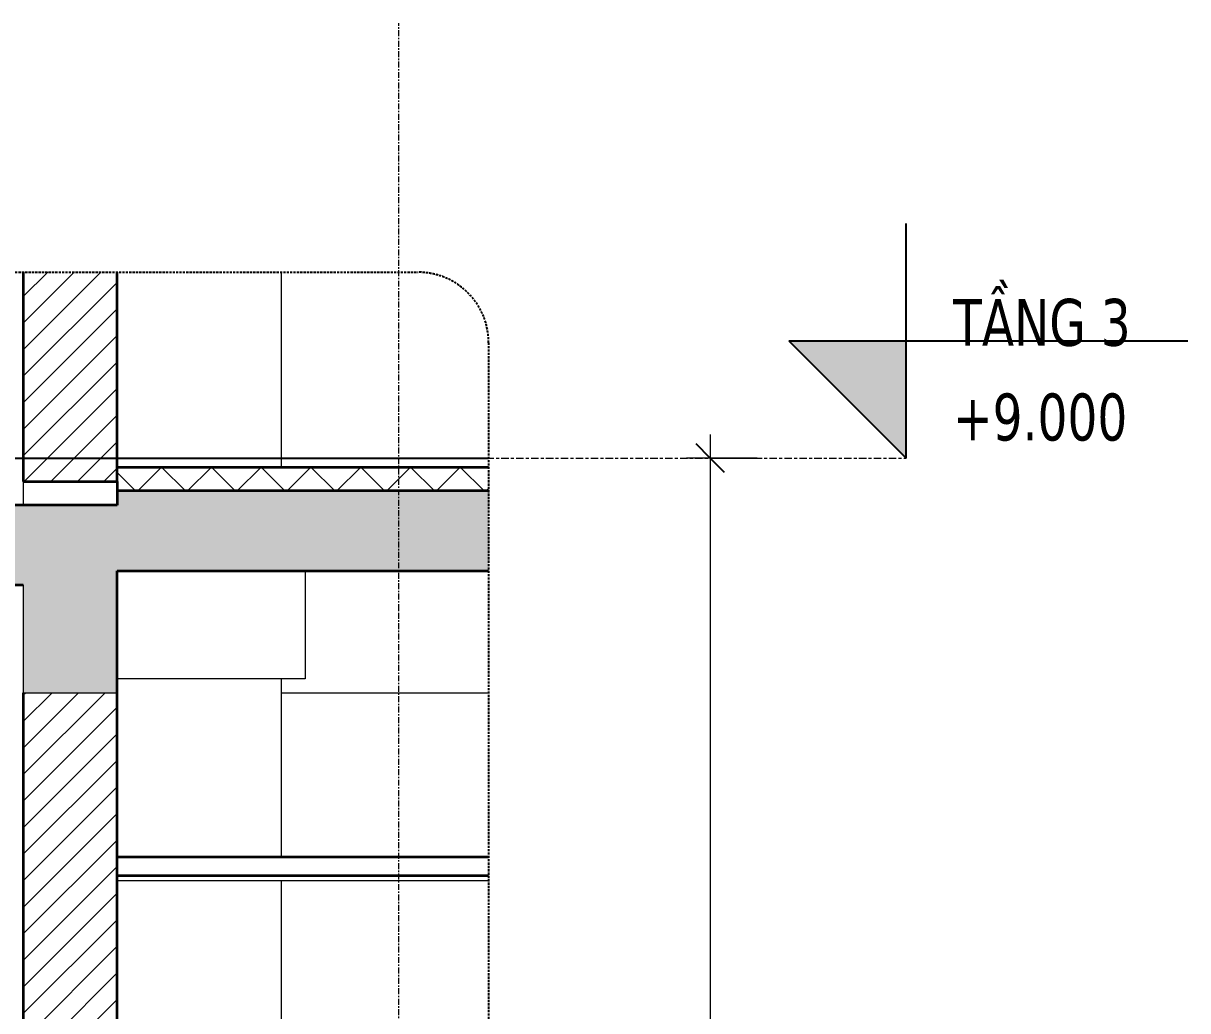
# Model space of a CAD drawing. Header units: millimetres. Extents: x 32270 to 221883, y 3811 to 78637.
# Drawn here: x 66870 to 69351, y 7823 to 9926 of the extents above; entities that cross this region are included whole.
import ezdxf

# ---------------------------------------------------------------- set-up
doc = ezdxf.new("R2010")
doc.units = ezdxf.units.MM
for name, pattern in [('Centre', [31.75, 6.35, -4.7625, 15.875, -4.7625]), ('Grid Line', [22.225, 12.7, -3.175, 3.175, -3.175]), ('Hidden', [7.14375, 4.7625, -2.38125]), ('IMPORT-CENTER _2_', [40.64, 25.4, -5.08, 5.08, -5.08])]:
    doc.linetypes.add(name, pattern=pattern)
for name, color, linetype, lineweight in [('0-5', 130, 'Continuous', 5), ('A-ANNO-DIMS', 211, 'Continuous', 9), ('A-ANNO-DIMS-50', 211, 'Continuous', 9), ('A-CLNG-1', 7, 'Continuous', 35), ('A-CLNG-FNSH-1', 250, 'Continuous', 18), ('A-CLNG-PATT-3', 13, 'Continuous', 18), ('A-DETL-GENF', 92, 'Continuous', 18), ('A-DETL-GENF-3', 92, 'Hidden', 25), ('A-DETL-GENF-4', 9, 'Continuous', 18), ('A-DETL-MEDM', 33, 'Continuous', 35), ('A-DETL-THIN', 151, 'Continuous', 18), ('A-FLOR-FNSH-1', 7, 'Continuous', 35), ('A-FLOR-LEVL', 51, 'Continuous', 9), ('A-FLOR-LEVL-1', 51, 'Continuous', 25), ('A-FLOR-LEVL-2', 51, 'Centre', 9), ('A-FLOR-PATT-3', 8, 'Continuous', 18), ('A-WALL', 113, 'Continuous', 18), ('A-WALL-2', 7, 'Continuous', 35), ('A-WALL-PATT-2', 111, 'Continuous', 18), ('G-IMPT', 8, 'Continuous', 18), ('G-IMPT-2', 8, 'IMPORT-CENTER _2_', 18), ('M-EQPM', 50, 'Continuous', 18), ('M-EQPM-1', 50, 'Continuous', 25), ('S-BEAM-1', 250, 'Continuous', 18), ('S-COLS', 52, 'Continuous', 18), ('S-GRID-1', 1, 'Grid Line', 9)]:
    doc.layers.add(name, color=color, linetype=linetype, lineweight=lineweight)
doc.styles.add('Tahoma_B_1', font='tahomabd.ttf', dxfattribs={"width": 0.85, "height": 100})
doc.styles.add('UTM Avo', font='', dxfattribs={"width": 0.9, "height": 125})
doc.styles.get('UTM Avo').set_extended_font_data('UTM Avo')
doc.dimstyles.new('1_Dim_chi_tiet_2_5', dxfattribs={"dimscale": 304.8, "dimtxt": 124.912619, "dimasz": 0.19685, "dimexe": 0.164042, "dimexo": 0.0625, "dimgap": 0.016404, "dimtad": 1, "dimdec": 0, "dimrnd": 5, "dimzin": 0, "dimdsep": 46, "dimtxsty": 'UTM Avo', "dimblk1": 'OBLIQUE', "dimblk2": 'OBLIQUE', "dimsah": 1, "dimcen": 0.09, "dimdle": 0.164042, "dimazin": 0, "dimtfac": 1, "dimtdec": 4, "dimtix": 1, "dimtmove": 0, "dimatfit": 3, "dimfxl": 0.328084, "dimfxlon": 1, "dimtvp": 1, "dimtolj": 1, "dimtzin": 0, "dimarcsym": 2})
pattern_1 = [(45, (62709.7, 15875), (-28.28427, 28.28427), [])]

# ---------------------------------------------------------------- blocks, each defined once
blk = doc.blocks.new('NCV_TKTC_KET CAU_rvt-3-TKCS_CĂN HỘ LOẠI 3A - MẶT CẮT 2')
at = {"layer": 'S-BEAM-1'}
for p, q in [((42053, 8530), (42053, 8760)), ((42452.7, 8760), (42452.7, 8530)), ((42302.7, 8530), (42053, 8530)), ((42452.7, 8530), (42302.7, 8530)), ((42402.6, 8500), (42843.8, 8500))]:
    blk.add_line(p, q, dxfattribs=at)
blk = doc.blocks.new('TKTC_XREF_251221_MB TANG 2-7 - TKTC_XREF_260130_MB TANG 2-5_dwg_$cc-4746802-TKCS_CĂN HỘ LOẠI 3A - MẶT CẮT 2')
at = {"layer": 'G-IMPT-2'}
for p, q in [((42139.2, 5600), (42260.3, 5600)), ((42200.2, 5600), (42199.3, 5600))]:
    blk.add_line(p, q, dxfattribs=at)
at = {"layer": 'M-EQPM'}
for p, q in [((42200.1, 5600), (42199.4, 5600)), ((42199.4, 5600), (42199.7, 5600)), ((42199.7, 5600), (42200.1, 5600)), ((42244.7, 5600), (42244.7, 5600))]:
    blk.add_line(p, q, dxfattribs=at)
blk = doc.blocks.new('TKTC_XREF_251221_MB TANG 2-7 - TKTC_XREF_260130_MB TANG 2-5_dwg_CUM U_DN100-4746799-TKCS_CĂN HỘ LOẠI 3A - MẶT CẮT 2')
at = {"layer": 'G-IMPT'}
for p, q in [((42202, 5600), (42201.2, 5600)), ((42252.6, 5600), (42201.2, 5600)), ((42202, 5600), (42201.3, 5600)), ((42202, 5600), (42201.3, 5600)), ((42253.4, 5600), (42202, 5600)), ((42254.1, 5600), (42257.9, 5600)), ((42254.1, 5600), (42257.9, 5600)), ((42254.8, 5600), (42258.6, 5600)), ((42254.9, 5600), (42258.7, 5600)), ((42257.9, 5600), (42257.9, 5600)), ((42257.9, 5600), (42257.9, 5600)), ((42257.9, 5600), (42257.9, 5600)), ((42258.6, 5600), (42258.6, 5600)), ((42258.6, 5600), (42258.7, 5600)), ((42258.6, 5600), (42258.7, 5600)), ((42258.7, 5600), (42258.7, 5600)), ((42259.4, 5600), (42259.4, 5600)), ((42260.2, 5600), (42260.2, 5600)), ((42260.9, 5600), (42261, 5600)), ((42261.7, 5600), (42261.7, 5600)), ((42262.4, 5600), (42262.5, 5600)), ((42262.9, 5600), (42263.7, 5600)), ((42263.7, 5600), (42263, 5600)), ((42264.5, 5600), (42263.7, 5600)), ((42263.7, 5600), (42264.4, 5600)), ((42263.7, 5600), (42263.7, 5600)), ((42264.4, 5600), (42264.5, 5600))]:
    blk.add_line(p, q, dxfattribs=at)
at = {"layer": 'G-IMPT', "flags": 128}
for points in [[(42252.6, 5600), (42201.3, 5600), (42201.3, 5600)], [(42253.3, 5600), (42202, 5600), (42202, 5600)], [(42254.1, 5600), (42254.1, 5600), (42252.5, 5600), (42252.6, 5600), (42254.1, 5600), (42254.1, 5600)], [(42254.8, 5600), (42254.8, 5600), (42253.3, 5600), (42253.4, 5600), (42254.9, 5600), (42254.9, 5600)], [(42257.9, 5600), (42254.1, 5600), (42254.1, 5600), (42257.9, 5600)], [(42258.7, 5600), (42254.9, 5600), (42254.8, 5600), (42258.6, 5600)], [(42258.6, 5600), (42262.9, 5600), (42263, 5600), (42258.7, 5600)], [(42259.4, 5600), (42263.7, 5600), (42263.7, 5600), (42259.4, 5600)]]:
    blk.add_lwpolyline(points, dxfattribs=at)
blk = doc.blocks.new('TKTC_XREF_251221_MB TANG 2-7 - TKTC_XREF_260130_MB TANG 2-5_dwg_$cc-4746807-TKCS_CĂN HỘ LOẠI 3A - MẶT CẮT 2')
at = {"layer": 'G-IMPT-2'}
for p, q in [((42110.7, 5600), (42263.7, 5600)), ((42187.2, 5600), (42187.1, 5600))]:
    blk.add_line(p, q, dxfattribs=at)
at = {"layer": 'M-EQPM'}
for p, q in [((42187.2, 5600), (42187.1, 5600)), ((42187.1, 5600), (42187.2, 5600)), ((42187.2, 5600), (42187.2, 5600)), ((42244, 5600), (42244, 5600))]:
    blk.add_line(p, q, dxfattribs=at)
blk = doc.blocks.new('TKTC_XREF_251221_MB TANG 2-7 - TKTC_XREF_260130_MB TANG 2-5_dwg_CUM U_DN100-V36-TKCS_CĂN HỘ LOẠI 3A - MẶT CẮT 2')
at = {"layer": 'G-IMPT'}
for p, q in [((42187.1, 5600), (42187.2, 5600)), ((42187.1, 5600), (42187.2, 5600)), ((42187.1, 5600), (42187.2, 5600)), ((42252, 5600), (42187.1, 5600)), ((42252.1, 5600), (42187.2, 5600)), ((42253.9, 5600), (42258.7, 5600)), ((42253.9, 5600), (42258.7, 5600)), ((42254, 5600), (42258.8, 5600)), ((42254, 5600), (42258.8, 5600)), ((42258.7, 5600), (42258.7, 5600)), ((42258.7, 5600), (42258.7, 5600)), ((42258.7, 5600), (42258.7, 5600)), ((42258.8, 5600), (42258.8, 5600)), ((42258.8, 5600), (42258.8, 5600)), ((42258.8, 5600), (42258.8, 5600)), ((42259.6, 5600), (42259.6, 5600)), ((42259.7, 5600), (42259.7, 5600)), ((42261.6, 5600), (42261.6, 5600)), ((42261.7, 5600), (42261.7, 5600)), ((42263.5, 5600), (42263.5, 5600)), ((42263.6, 5600), (42263.6, 5600)), ((42266, 5600), (42265, 5600)), ((42265.1, 5600), (42266, 5600)), ((42266.1, 5600), (42265.2, 5600)), ((42265.2, 5600), (42266.1, 5600)), ((42266, 5600), (42266, 5600)), ((42266.1, 5600), (42266.1, 5600))]:
    blk.add_line(p, q, dxfattribs=at)
at = {"layer": 'G-IMPT', "flags": 128}
for points in [[(42252, 5600), (42187.1, 5600), (42187.1, 5600)], [(42252.1, 5600), (42187.2, 5600), (42187.2, 5600)], [(42253.9, 5600), (42253.9, 5600), (42252, 5600), (42252, 5600), (42253.9, 5600), (42253.9, 5600)], [(42254, 5600), (42254, 5600), (42252.1, 5600), (42252.1, 5600), (42254, 5600), (42254, 5600)], [(42258.7, 5600), (42253.9, 5600), (42253.9, 5600), (42258.7, 5600)], [(42258.8, 5600), (42254, 5600), (42254, 5600), (42258.8, 5600)], [(42259.6, 5600), (42265.1, 5600), (42265, 5600), (42259.6, 5600)], [(42259.7, 5600), (42265.2, 5600), (42265.2, 5600), (42259.7, 5600)]]:
    blk.add_lwpolyline(points, dxfattribs=at)
blk = doc.blocks.new('TKTC_XREF_251221_MB TANG 2-7 - TKTC_XREF_260130_MB TANG 2-5_dwg_$cc-4746806-TKCS_CĂN HỘ LOẠI 3A - MẶT CẮT 2')
at = {"layer": 'G-IMPT-2'}
for p, q in [((42111.5, 5600), (42264.5, 5600)), ((42188, 5600), (42188.1, 5600))]:
    blk.add_line(p, q, dxfattribs=at)
at = {"layer": 'M-EQPM'}
for p, q in [((42188, 5600), (42188, 5600)), ((42188, 5600), (42188.1, 5600)), ((42188.1, 5600), (42188, 5600)), ((42244.9, 5600), (42244.9, 5600))]:
    blk.add_line(p, q, dxfattribs=at)
blk = doc.blocks.new('TKTC_XREF_251221_MB TANG 2-7 - TKTC_XREF_260130_MB TANG 2-5_dwg_$cc-4746801-TKCS_CĂN HỘ LOẠI 3A - MẶT CẮT 2')
at = {"layer": 'G-IMPT-2'}
for p, q in [((42139.6, 5600), (42260.7, 5600)), ((42200.6, 5600), (42199.7, 5600))]:
    blk.add_line(p, q, dxfattribs=at)
at = {"layer": 'M-EQPM'}
for p, q in [((42200.5, 5600), (42199.8, 5600)), ((42199.8, 5600), (42200.1, 5600)), ((42200.1, 5600), (42200.5, 5600)), ((42245.1, 5600), (42245.1, 5600))]:
    blk.add_line(p, q, dxfattribs=at)
blk = doc.blocks.new('TKTC_XREF_251221_MB TANG 2-7 - TKTC_XREF_260130_MB TANG 2-5_dwg_$cc-4746800-TKCS_CĂN HỘ LOẠI 3A - MẶT CẮT 2')
at = {"layer": 'G-IMPT-2'}
for p, q in [((42217.4, 5600), (42096.3, 5600)), ((42156.4, 5600), (42157.3, 5600))]:
    blk.add_line(p, q, dxfattribs=at)
at = {"layer": 'M-EQPM'}
for p, q in [((42111.8, 5600), (42111.8, 5600)), ((42156.8, 5600), (42156.5, 5600)), ((42156.5, 5600), (42157.2, 5600)), ((42157.2, 5600), (42156.8, 5600))]:
    blk.add_line(p, q, dxfattribs=at)
blk = doc.blocks.new('TKTC_XREF_251221_MB TANG 2-7 - TKTC_XREF_260130_MB TANG 2-5_dwg_CUM U_DN100-V43-TKCS_CĂN HỘ LOẠI 3A - MẶT CẮT 2')
at = {"layer": 'G-IMPT'}
for p, q in [((42092.1, 5600), (42092.9, 5600)), ((42092.9, 5600), (42092.1, 5600)), ((42092.1, 5600), (42092.1, 5600)), ((42092.9, 5600), (42093.6, 5600)), ((42093.7, 5600), (42092.9, 5600)), ((42092.9, 5600), (42092.9, 5600)), ((42094.1, 5600), (42094.1, 5600)), ((42094.9, 5600), (42094.9, 5600)), ((42095.6, 5600), (42095.6, 5600)), ((42096.4, 5600), (42096.4, 5600)), ((42097.2, 5600), (42097.2, 5600)), ((42097.9, 5600), (42097.9, 5600)), ((42098, 5600), (42097.9, 5600)), ((42101.7, 5600), (42097.9, 5600)), ((42098, 5600), (42097.9, 5600)), ((42098, 5600), (42098, 5600)), ((42101.7, 5600), (42098, 5600)), ((42098.7, 5600), (42098.7, 5600)), ((42098.7, 5600), (42098.7, 5600)), ((42098.7, 5600), (42098.7, 5600)), ((42102.5, 5600), (42098.7, 5600)), ((42102.5, 5600), (42098.7, 5600)), ((42103.2, 5600), (42154.5, 5600)), ((42104, 5600), (42155.3, 5600)), ((42154.5, 5600), (42155.3, 5600)), ((42154.6, 5600), (42155.3, 5600)), ((42154.6, 5600), (42155.3, 5600))]:
    blk.add_line(p, q, dxfattribs=at)
at = {"layer": 'G-IMPT', "flags": 128}
for points in [[(42097.2, 5600), (42092.9, 5600), (42092.9, 5600), (42097.2, 5600)], [(42097.9, 5600), (42093.7, 5600), (42093.6, 5600), (42097.9, 5600)], [(42097.9, 5600), (42101.7, 5600), (42101.8, 5600), (42098, 5600)], [(42098.7, 5600), (42102.4, 5600), (42102.5, 5600), (42098.7, 5600)], [(42101.8, 5600), (42101.8, 5600), (42103.3, 5600), (42103.2, 5600), (42101.7, 5600), (42101.7, 5600)], [(42102.5, 5600), (42102.5, 5600), (42104, 5600), (42103.9, 5600), (42102.4, 5600), (42102.4, 5600)], [(42103.3, 5600), (42154.6, 5600), (42154.6, 5600)], [(42104, 5600), (42155.3, 5600), (42155.3, 5600)]]:
    blk.add_lwpolyline(points, dxfattribs=at)
blk = doc.blocks.new('TKTC_XREF_251221_MB TANG 2-7 - TKTC_XREF_260130_MB TANG 2-5_dwg_$cc-4746795-TKCS_CĂN HỘ LOẠI 3A - MẶT CẮT 2')
at = {"layer": 'G-IMPT-2'}
for p, q in [((42245.9, 5600), (42092.9, 5600)), ((42169.3, 5600), (42169.5, 5600))]:
    blk.add_line(p, q, dxfattribs=at)
at = {"layer": 'M-EQPM'}
for p, q in [((42112.5, 5600), (42112.5, 5600)), ((42169.4, 5600), (42169.4, 5600)), ((42169.4, 5600), (42169.4, 5600)), ((42169.4, 5600), (42169.4, 5600))]:
    blk.add_line(p, q, dxfattribs=at)
blk = doc.blocks.new('TKTC_XREF_251221_MB TANG 2-7 - TKTC_XREF_260130_MB TANG 2-5_dwg_CUM U_DN100-V44-TKCS_CĂN HỘ LOẠI 3A - MẶT CẮT 2')
at = {"layer": 'G-IMPT'}
for p, q in [((42090.5, 5600), (42091.4, 5600)), ((42091.4, 5600), (42090.5, 5600)), ((42090.5, 5600), (42090.5, 5600)), ((42090.6, 5600), (42091.5, 5600)), ((42091.5, 5600), (42090.6, 5600)), ((42090.6, 5600), (42090.6, 5600)), ((42093, 5600), (42093, 5600)), ((42093.1, 5600), (42093.1, 5600)), ((42094.9, 5600), (42094.9, 5600)), ((42095, 5600), (42095, 5600)), ((42096.8, 5600), (42096.8, 5600)), ((42096.9, 5600), (42097, 5600)), ((42097.8, 5600), (42097.8, 5600)), ((42097.8, 5600), (42097.8, 5600)), ((42097.8, 5600), (42097.8, 5600)), ((42102.6, 5600), (42097.8, 5600)), ((42102.6, 5600), (42097.8, 5600)), ((42097.9, 5600), (42097.9, 5600)), ((42097.9, 5600), (42097.9, 5600)), ((42097.9, 5600), (42097.9, 5600)), ((42102.7, 5600), (42097.9, 5600)), ((42102.7, 5600), (42097.9, 5600)), ((42104.5, 5600), (42169.3, 5600)), ((42104.6, 5600), (42169.5, 5600)), ((42169.4, 5600), (42169.3, 5600)), ((42169.5, 5600), (42169.3, 5600)), ((42169.4, 5600), (42169.4, 5600))]:
    blk.add_line(p, q, dxfattribs=at)
at = {"layer": 'G-IMPT', "flags": 128}
for points in [[(42096.8, 5600), (42091.4, 5600), (42091.4, 5600), (42096.8, 5600)], [(42096.9, 5600), (42091.5, 5600), (42091.5, 5600), (42097, 5600)], [(42097.8, 5600), (42102.6, 5600), (42102.6, 5600), (42097.8, 5600)], [(42097.9, 5600), (42102.7, 5600), (42102.7, 5600), (42097.9, 5600)], [(42102.6, 5600), (42102.6, 5600), (42104.5, 5600), (42104.5, 5600), (42102.6, 5600), (42102.6, 5600)], [(42102.7, 5600), (42102.7, 5600), (42104.6, 5600), (42104.6, 5600), (42102.7, 5600), (42102.7, 5600)], [(42104.5, 5600), (42169.3, 5600), (42169.4, 5600)], [(42104.6, 5600), (42169.4, 5600), (42169.4, 5600)]]:
    blk.add_lwpolyline(points, dxfattribs=at)
blk = doc.blocks.new('TKTC_XREF_251221_MB TANG 2-7 - TKTC_XREF_260130_MB TANG 2-5_dwg_$cc-V45-TKCS_CĂN HỘ LOẠI 3A - MẶT CẮT 2')
at = {"layer": 'G-IMPT-2'}
for p, q in [((42245.1, 5600), (42092.1, 5600)), ((42168.6, 5600), (42168.5, 5600))]:
    blk.add_line(p, q, dxfattribs=at)
at = {"layer": 'M-EQPM'}
for p, q in [((42111.7, 5600), (42111.7, 5600)), ((42168.6, 5600), (42168.5, 5600)), ((42168.5, 5600), (42168.6, 5600)), ((42168.6, 5600), (42168.6, 5600))]:
    blk.add_line(p, q, dxfattribs=at)
blk = doc.blocks.new('TKTC_XREF_251221_MB TANG 2-7 - TKTC_XREF_260130_MB TANG 2-5_dwg_$cc-4746805-TKCS_CĂN HỘ LOẠI 3A - MẶT CẮT 2')
at = {"layer": 'G-IMPT-2'}
for p, q in [((42142, 5600), (42262.8, 5600)), ((42202.4, 5600), (42202.4, 5600))]:
    blk.add_line(p, q, dxfattribs=at)
at = {"layer": 'M-EQPM'}
for p, q in [((42202.4, 5600), (42159.7, 5600)), ((42159.7, 5600), (42202.4, 5600)), ((42202.4, 5600), (42192.5, 5600)), ((42192.5, 5600), (42202.4, 5600)), ((42202.4, 5600), (42212.3, 5600)), ((42212.3, 5600), (42202.4, 5600)), ((42247.3, 5600), (42247.3, 5600))]:
    blk.add_line(p, q, dxfattribs=at)
blk = doc.blocks.new('TKTC_XREF_251221_MB TANG 2-7 - TKTC_XREF_260130_MB TANG 2-5_dwg_CUM U_DN100-V46-TKCS_CĂN HỘ LOẠI 3A - MẶT CẮT 2')
at = {"layer": 'G-IMPT'}
for p, q in [((42202.4, 5600), (42155.6, 5600)), ((42155.6, 5600), (42202.4, 5600)), ((42202.4, 5600), (42202.4, 5600)), ((42202.4, 5600), (42202.4, 5600)), ((42253.6, 5600), (42202.4, 5600)), ((42253.6, 5600), (42202.4, 5600)), ((42253.6, 5600), (42202.4, 5600)), ((42253.6, 5600), (42202.4, 5600)), ((42255.1, 5600), (42253.6, 5600)), ((42253.6, 5600), (42255.1, 5600)), ((42255.1, 5600), (42253.6, 5600)), ((42253.6, 5600), (42255.1, 5600)), ((42258.9, 5600), (42255.1, 5600)), ((42255.1, 5600), (42258.9, 5600)), ((42255.1, 5600), (42258.9, 5600)), ((42255.1, 5600), (42258.9, 5600)), ((42258.9, 5600), (42255.1, 5600)), ((42255.1, 5600), (42258.9, 5600)), ((42255.1, 5600), (42258.9, 5600)), ((42255.1, 5600), (42258.9, 5600)), ((42258.9, 5600), (42258.9, 5600)), ((42258.9, 5600), (42258.9, 5600)), ((42259.6, 5600), (42263.9, 5600)), ((42263.9, 5600), (42259.6, 5600)), ((42259.6, 5600), (42263.9, 5600)), ((42263.9, 5600), (42259.6, 5600)), ((42264.7, 5600), (42263.9, 5600)), ((42263.9, 5600), (42264.7, 5600)), ((42264.7, 5600), (42263.9, 5600)), ((42263.9, 5600), (42264.7, 5600))]:
    blk.add_line(p, q, dxfattribs=at)
blk = doc.blocks.new('TKTC_XREF_251221_MB TANG 2-7 - TKTC_XREF_260130_MB TANG 2-5_dwg_$cc-V47-TKCS_CĂN HỘ LOẠI 3A - MẶT CẮT 2')
at = {"layer": 'G-IMPT-2'}
for p, q in [((42111.3, 5600), (42264.3, 5600)), ((42187.8, 5600), (42187.7, 5600))]:
    blk.add_line(p, q, dxfattribs=at)
at = {"layer": 'M-EQPM'}
for p, q in [((42187.8, 5600), (42187.7, 5600)), ((42187.7, 5600), (42187.8, 5600)), ((42187.8, 5600), (42187.8, 5600)), ((42244.6, 5600), (42244.6, 5600))]:
    blk.add_line(p, q, dxfattribs=at)
blk = doc.blocks.new('TKTC_XREF_251221_MB TANG 2-7 - TKTC_XREF_260130_MB TANG 2-5_dwg_$cc-V48-TKCS_CĂN HỘ LOẠI 3A - MẶT CẮT 2')
at = {"layer": 'G-IMPT-2'}
for p, q in [((42112.1, 5600), (42265.1, 5600)), ((42188.6, 5600), (42188.7, 5600))]:
    blk.add_line(p, q, dxfattribs=at)
at = {"layer": 'M-EQPM'}
for p, q in [((42188.6, 5600), (42188.6, 5600)), ((42188.6, 5600), (42188.7, 5600)), ((42188.7, 5600), (42188.6, 5600)), ((42245.5, 5600), (42245.5, 5600))]:
    blk.add_line(p, q, dxfattribs=at)
blk = doc.blocks.new('TKTC_XREF_251221_MB TANG 2-7 - TKTC_XREF_260130_MB TANG 2-5_dwg_$cc-4746797-TKCS_CĂN HỘ LOẠI 3A - MẶT CẮT 2')
at = {"layer": 'G-IMPT-2'}
for p, q in [((42216.9, 5600), (42095.8, 5600)), ((42155.9, 5600), (42156.8, 5600))]:
    blk.add_line(p, q, dxfattribs=at)
at = {"layer": 'M-EQPM'}
for p, q in [((42111.4, 5600), (42111.4, 5600)), ((42156.4, 5600), (42156, 5600)), ((42156, 5600), (42156.7, 5600)), ((42156.7, 5600), (42156.4, 5600))]:
    blk.add_line(p, q, dxfattribs=at)
blk = doc.blocks.new('TKTC_XREF_251221_MB TANG 2-7 - TKTC_XREF_260130_MB TANG 2-5_dwg_$cc-V49-TKCS_CĂN HỘ LOẠI 3A - MẶT CẮT 2')
at = {"layer": 'G-IMPT-2'}
for p, q in [((42137.8, 5600), (42258.9, 5600)), ((42198.8, 5600), (42198, 5600))]:
    blk.add_line(p, q, dxfattribs=at)
at = {"layer": 'M-EQPM'}
for p, q in [((42198.7, 5600), (42198.1, 5600)), ((42198.1, 5600), (42198.4, 5600)), ((42198.4, 5600), (42198.7, 5600)), ((42243.4, 5600), (42243.4, 5600))]:
    blk.add_line(p, q, dxfattribs=at)
blk = doc.blocks.new('TKTC_XREF_251221_MB TANG 2-7 - TKTC_XREF_260130_MB TANG 2-5_dwg_CUM U_DN100-V50-TKCS_CĂN HỘ LOẠI 3A - MẶT CẮT 2')
at = {"layer": 'G-IMPT'}
for p, q in [((42200.6, 5600), (42199.9, 5600)), ((42251.2, 5600), (42199.9, 5600)), ((42200.6, 5600), (42200, 5600)), ((42200.6, 5600), (42200, 5600)), ((42252, 5600), (42200.6, 5600)), ((42252.8, 5600), (42256.6, 5600)), ((42252.8, 5600), (42256.6, 5600)), ((42253.4, 5600), (42257.2, 5600)), ((42253.5, 5600), (42257.3, 5600)), ((42256.5, 5600), (42256.6, 5600)), ((42256.6, 5600), (42256.6, 5600)), ((42256.6, 5600), (42256.6, 5600)), ((42257.2, 5600), (42257.2, 5600)), ((42257.2, 5600), (42257.3, 5600)), ((42257.3, 5600), (42257.3, 5600)), ((42257.3, 5600), (42257.4, 5600)), ((42258, 5600), (42258, 5600)), ((42258.9, 5600), (42258.9, 5600)), ((42259.5, 5600), (42259.6, 5600)), ((42260.4, 5600), (42260.4, 5600)), ((42261.1, 5600), (42261.1, 5600)), ((42262.4, 5600), (42261.6, 5600)), ((42261.6, 5600), (42262.4, 5600)), ((42263.1, 5600), (42262.3, 5600)), ((42262.3, 5600), (42263, 5600)), ((42262.4, 5600), (42262.4, 5600)), ((42263, 5600), (42263.1, 5600))]:
    blk.add_line(p, q, dxfattribs=at)
at = {"layer": 'G-IMPT', "flags": 128}
for points in [[(42251.3, 5600), (42200, 5600), (42200, 5600)], [(42251.9, 5600), (42200.6, 5600), (42200.6, 5600)], [(42252.8, 5600), (42252.7, 5600), (42251.2, 5600), (42251.3, 5600), (42252.8, 5600), (42252.8, 5600)], [(42253.4, 5600), (42253.4, 5600), (42251.9, 5600), (42252, 5600), (42253.5, 5600), (42253.5, 5600)], [(42256.6, 5600), (42252.8, 5600), (42252.8, 5600), (42256.5, 5600)], [(42257.3, 5600), (42253.5, 5600), (42253.4, 5600), (42257.2, 5600)], [(42257.3, 5600), (42261.6, 5600), (42261.6, 5600), (42257.3, 5600)], [(42258, 5600), (42262.3, 5600), (42262.3, 5600), (42258, 5600)]]:
    blk.add_lwpolyline(points, dxfattribs=at)
blk = doc.blocks.new('TKTC_XREF_251221_MB TANG 2-7 - TKTC_XREF_260130_MB TANG 2-5_dwg_$cc-V51-TKCS_CĂN HỘ LOẠI 3A - MẶT CẮT 2')
at = {"layer": 'G-IMPT-2'}
for p, q in [((42111.9, 5600), (42264.9, 5600)), ((42188.4, 5600), (42188.4, 5600))]:
    blk.add_line(p, q, dxfattribs=at)
at = {"layer": 'M-EQPM'}
for p, q in [((42188.4, 5600), (42134.4, 5600)), ((42134.4, 5600), (42188.4, 5600)), ((42188.4, 5600), (42175.9, 5600)), ((42175.9, 5600), (42188.4, 5600)), ((42188.4, 5600), (42201, 5600)), ((42201, 5600), (42188.4, 5600)), ((42245.3, 5600), (42245.3, 5600))]:
    blk.add_line(p, q, dxfattribs=at)
blk = doc.blocks.new('TKTC_XREF_251221_MB TANG 2-7 - TKTC_XREF_260130_MB TANG 2-5_dwg_CUM U_DN100-V52-TKCS_CĂN HỘ LOẠI 3A - MẶT CẮT 2')
at = {"layer": 'G-IMPT'}
for p, q in [((42188.4, 5600), (42121.3, 5600)), ((42121.3, 5600), (42188.4, 5600)), ((42188.4, 5600), (42129.1, 5600)), ((42129.1, 5600), (42188.4, 5600)), ((42188.4, 5600), (42188.4, 5600)), ((42253.3, 5600), (42188.4, 5600)), ((42253.3, 5600), (42188.4, 5600)), ((42253.3, 5600), (42188.4, 5600)), ((42253.3, 5600), (42188.4, 5600)), ((42255.2, 5600), (42253.3, 5600)), ((42253.3, 5600), (42255.2, 5600)), ((42255.2, 5600), (42253.3, 5600)), ((42253.3, 5600), (42255.2, 5600)), ((42260, 5600), (42255.2, 5600)), ((42255.2, 5600), (42260, 5600)), ((42255.2, 5600), (42260, 5600)), ((42255.2, 5600), (42260, 5600)), ((42260, 5600), (42255.2, 5600)), ((42255.2, 5600), (42260, 5600)), ((42255.2, 5600), (42260, 5600)), ((42255.2, 5600), (42260, 5600)), ((42260, 5600), (42260, 5600)), ((42260, 5600), (42260, 5600)), ((42260.9, 5600), (42266.4, 5600)), ((42266.4, 5600), (42260.9, 5600)), ((42260.9, 5600), (42266.4, 5600)), ((42266.4, 5600), (42260.9, 5600)), ((42267.3, 5600), (42266.4, 5600)), ((42266.4, 5600), (42267.3, 5600)), ((42267.3, 5600), (42266.4, 5600)), ((42266.4, 5600), (42267.3, 5600))]:
    blk.add_line(p, q, dxfattribs=at)
blk = doc.blocks.new('TKTC_XREF_251221_MB TANG 2-7 - TKTC_XREF_260130_MB TANG 2-5_dwg_$cc-V53-TKCS_CĂN HỘ LOẠI 3A - MẶT CẮT 2')
at = {"layer": 'G-IMPT-2'}
for p, q in [((42112.4, 5600), (42265.5, 5600)), ((42188.9, 5600), (42188.9, 5600))]:
    blk.add_line(p, q, dxfattribs=at)
at = {"layer": 'M-EQPM'}
for p, q in [((42188.9, 5600), (42134.9, 5600)), ((42134.9, 5600), (42188.9, 5600)), ((42188.9, 5600), (42176.4, 5600)), ((42176.4, 5600), (42188.9, 5600)), ((42188.9, 5600), (42201.5, 5600)), ((42201.5, 5600), (42188.9, 5600)), ((42245.8, 5600), (42245.8, 5600))]:
    blk.add_line(p, q, dxfattribs=at)
blk = doc.blocks.new('TKTC_XREF_251221_MB TANG 2-7 - TKTC_XREF_260130_MB TANG 2-5_dwg_$cc-V54-TKCS_CĂN HỘ LOẠI 3A - MẶT CẮT 2')
at = {"layer": 'G-IMPT-2'}
for p, q in [((42139.6, 5600), (42260.7, 5600)), ((42200.6, 5600), (42199.8, 5600))]:
    blk.add_line(p, q, dxfattribs=at)
at = {"layer": 'M-EQPM'}
for p, q in [((42200.5, 5600), (42199.9, 5600)), ((42199.9, 5600), (42200.2, 5600)), ((42200.2, 5600), (42200.5, 5600)), ((42245.2, 5600), (42245.2, 5600))]:
    blk.add_line(p, q, dxfattribs=at)
blk = doc.blocks.new('TKTC_XREF_251221_MB TANG 2-7 - TKTC_XREF_251221_MB TANG 2-7-V55-TKCS_CĂN HỘ LOẠI 3A - MẶT CẮT 2')
at = {"layer": 'M-EQPM'}
for p, q in [((42103.5, 9000), (42054.3, 9000)), ((42054.3, 9000), (42103.5, 9000)), ((42103.6, 9000), (42054.4, 9000)), ((42054.4, 9000), (42103.6, 9000)), ((42253.1, 9000), (42302.2, 9000)), ((42302.2, 9000), (42253.1, 9000)), ((42253.7, 9000), (42302.8, 9000)), ((42302.8, 9000), (42253.7, 9000)), ((42253.8, 9000), (42303.6, 9000)), ((42303.6, 9000), (42253.8, 9000))]:
    blk.add_line(p, q, dxfattribs=at)
at = {"layer": 'M-EQPM-1'}
blk.add_line((33652.6, 9000), (42843.8, 9000), dxfattribs=at)
for name, p in [('TKTC_XREF_251221_MB TANG 2-7 - TKTC_XREF_260130_MB TANG 2-5_dwg_CUM U_DN100-V44-TKCS_CĂN HỘ LOẠI 3A - MẶT CẮT 2', (-0.8, 3400)), ('TKTC_XREF_251221_MB TANG 2-7 - TKTC_XREF_260130_MB TANG 2-5_dwg_CUM U_DN100-V44-TKCS_CĂN HỘ LOẠI 3A - MẶT CẮT 2', (0, 3400)), ('TKTC_XREF_251221_MB TANG 2-7 - TKTC_XREF_260130_MB TANG 2-5_dwg_CUM U_DN100-V43-TKCS_CĂN HỘ LOẠI 3A - MẶT CẮT 2', (-0.5, 3400)), ('TKTC_XREF_251221_MB TANG 2-7 - TKTC_XREF_260130_MB TANG 2-5_dwg_CUM U_DN100-V43-TKCS_CĂN HỘ LOẠI 3A - MẶT CẮT 2', (0, 3400)), ('TKTC_XREF_251221_MB TANG 2-7 - TKTC_XREF_260130_MB TANG 2-5_dwg_$cc-V45-TKCS_CĂN HỘ LOẠI 3A - MẶT CẮT 2', (0, 3400)), ('TKTC_XREF_251221_MB TANG 2-7 - TKTC_XREF_260130_MB TANG 2-5_dwg_$cc-4746795-TKCS_CĂN HỘ LOẠI 3A - MẶT CẮT 2', (0, 3400)), ('TKTC_XREF_251221_MB TANG 2-7 - TKTC_XREF_260130_MB TANG 2-5_dwg_$cc-4746797-TKCS_CĂN HỘ LOẠI 3A - MẶT CẮT 2', (0, 3400)), ('TKTC_XREF_251221_MB TANG 2-7 - TKTC_XREF_260130_MB TANG 2-5_dwg_$cc-4746800-TKCS_CĂN HỘ LOẠI 3A - MẶT CẮT 2', (0, 3400)), ('TKTC_XREF_251221_MB TANG 2-7 - TKTC_XREF_260130_MB TANG 2-5_dwg_$cc-4746807-TKCS_CĂN HỘ LOẠI 3A - MẶT CẮT 2', (0, 3400)), ('TKTC_XREF_251221_MB TANG 2-7 - TKTC_XREF_260130_MB TANG 2-5_dwg_$cc-V47-TKCS_CĂN HỘ LOẠI 3A - MẶT CẮT 2', (0, 3400)), ('TKTC_XREF_251221_MB TANG 2-7 - TKTC_XREF_260130_MB TANG 2-5_dwg_$cc-4746806-TKCS_CĂN HỘ LOẠI 3A - MẶT CẮT 2', (0, 3400)), ('TKTC_XREF_251221_MB TANG 2-7 - TKTC_XREF_260130_MB TANG 2-5_dwg_$cc-V51-TKCS_CĂN HỘ LOẠI 3A - MẶT CẮT 2', (0, 3400)), ('TKTC_XREF_251221_MB TANG 2-7 - TKTC_XREF_260130_MB TANG 2-5_dwg_$cc-V48-TKCS_CĂN HỘ LOẠI 3A - MẶT CẮT 2', (0, 3400)), ('TKTC_XREF_251221_MB TANG 2-7 - TKTC_XREF_260130_MB TANG 2-5_dwg_$cc-V53-TKCS_CĂN HỘ LOẠI 3A - MẶT CẮT 2', (0, 3400)), ('TKTC_XREF_251221_MB TANG 2-7 - TKTC_XREF_260130_MB TANG 2-5_dwg_CUM U_DN100-V52-TKCS_CĂN HỘ LOẠI 3A - MẶT CẮT 2', (0, 3400)), ('TKTC_XREF_251221_MB TANG 2-7 - TKTC_XREF_260130_MB TANG 2-5_dwg_CUM U_DN100-V52-TKCS_CĂN HỘ LOẠI 3A - MẶT CẮT 2', (0.5, 3400)), ('TKTC_XREF_251221_MB TANG 2-7 - TKTC_XREF_260130_MB TANG 2-5_dwg_$cc-V49-TKCS_CĂN HỘ LOẠI 3A - MẶT CẮT 2', (0, 3400)), ('TKTC_XREF_251221_MB TANG 2-7 - TKTC_XREF_260130_MB TANG 2-5_dwg_$cc-4746802-TKCS_CĂN HỘ LOẠI 3A - MẶT CẮT 2', (0, 3400)), ('TKTC_XREF_251221_MB TANG 2-7 - TKTC_XREF_260130_MB TANG 2-5_dwg_$cc-4746801-TKCS_CĂN HỘ LOẠI 3A - MẶT CẮT 2', (0, 3400)), ('TKTC_XREF_251221_MB TANG 2-7 - TKTC_XREF_260130_MB TANG 2-5_dwg_$cc-V54-TKCS_CĂN HỘ LOẠI 3A - MẶT CẮT 2', (0, 3400)), ('TKTC_XREF_251221_MB TANG 2-7 - TKTC_XREF_260130_MB TANG 2-5_dwg_$cc-4746802-TKCS_CĂN HỘ LOẠI 3A - MẶT CẮT 2', (0.6, 3400)), ('TKTC_XREF_251221_MB TANG 2-7 - TKTC_XREF_260130_MB TANG 2-5_dwg_$cc-4746801-TKCS_CĂN HỘ LOẠI 3A - MẶT CẮT 2', (0.6, 3400)), ('TKTC_XREF_251221_MB TANG 2-7 - TKTC_XREF_260130_MB TANG 2-5_dwg_$cc-4746805-TKCS_CĂN HỘ LOẠI 3A - MẶT CẮT 2', (0, 3400)), ('TKTC_XREF_251221_MB TANG 2-7 - TKTC_XREF_260130_MB TANG 2-5_dwg_CUM U_DN100-V46-TKCS_CĂN HỘ LOẠI 3A - MẶT CẮT 2', (0, 3400)), ('TKTC_XREF_251221_MB TANG 2-7 - TKTC_XREF_260130_MB TANG 2-5_dwg_CUM U_DN100-V36-TKCS_CĂN HỘ LOẠI 3A - MẶT CẮT 2', (0, 3400)), ('TKTC_XREF_251221_MB TANG 2-7 - TKTC_XREF_260130_MB TANG 2-5_dwg_CUM U_DN100-V36-TKCS_CĂN HỘ LOẠI 3A - MẶT CẮT 2', (0.6, 3400)), ('TKTC_XREF_251221_MB TANG 2-7 - TKTC_XREF_260130_MB TANG 2-5_dwg_CUM U_DN100-V36-TKCS_CĂN HỘ LOẠI 3A - MẶT CẮT 2', (0.8, 3400)), ('TKTC_XREF_251221_MB TANG 2-7 - TKTC_XREF_260130_MB TANG 2-5_dwg_CUM U_DN100-V36-TKCS_CĂN HỘ LOẠI 3A - MẶT CẮT 2', (1.4, 3400)), ('TKTC_XREF_251221_MB TANG 2-7 - TKTC_XREF_260130_MB TANG 2-5_dwg_CUM U_DN100-V50-TKCS_CĂN HỘ LOẠI 3A - MẶT CẮT 2', (0, 3400)), ('TKTC_XREF_251221_MB TANG 2-7 - TKTC_XREF_260130_MB TANG 2-5_dwg_CUM U_DN100-4746799-TKCS_CĂN HỘ LOẠI 3A - MẶT CẮT 2', (0, 3400)), ('TKTC_XREF_251221_MB TANG 2-7 - TKTC_XREF_260130_MB TANG 2-5_dwg_CUM U_DN100-4746799-TKCS_CĂN HỘ LOẠI 3A - MẶT CẮT 2', (0.4, 3400)), ('TKTC_XREF_251221_MB TANG 2-7 - TKTC_XREF_260130_MB TANG 2-5_dwg_CUM U_DN100-4746799-TKCS_CĂN HỘ LOẠI 3A - MẶT CẮT 2', (0.6, 3400)), ('TKTC_XREF_251221_MB TANG 2-7 - TKTC_XREF_260130_MB TANG 2-5_dwg_CUM U_DN100-V50-TKCS_CĂN HỘ LOẠI 3A - MẶT CẮT 2', (1.8, 3400)), ('TKTC_XREF_251221_MB TANG 2-7 - TKTC_XREF_260130_MB TANG 2-5_dwg_CUM U_DN100-4746799-TKCS_CĂN HỘ LOẠI 3A - MẶT CẮT 2', (1, 3400))]:
    blk.add_blockref(name, p)
at = {"extrusion": (0, 0, -1)}
for name, p in [('TKTC_XREF_251221_MB TANG 2-7 - TKTC_XREF_260130_MB TANG 2-5_dwg_CUM U_DN100-V36-TKCS_CĂN HỘ LOẠI 3A - MẶT CẮT 2', (-84355.8, 3400)), ('TKTC_XREF_251221_MB TANG 2-7 - TKTC_XREF_260130_MB TANG 2-5_dwg_CUM U_DN100-V36-TKCS_CĂN HỘ LOẠI 3A - MẶT CẮT 2', (-84356.6, 3400)), ('TKTC_XREF_251221_MB TANG 2-7 - TKTC_XREF_260130_MB TANG 2-5_dwg_CUM U_DN100-4746799-TKCS_CĂN HỘ LOẠI 3A - MẶT CẮT 2', (-84356.2, 3400)), ('TKTC_XREF_251221_MB TANG 2-7 - TKTC_XREF_260130_MB TANG 2-5_dwg_$cc-4746806-TKCS_CĂN HỘ LOẠI 3A - MẶT CẮT 2', (-84356.6, 3400)), ('TKTC_XREF_251221_MB TANG 2-7 - TKTC_XREF_260130_MB TANG 2-5_dwg_CUM U_DN100-4746799-TKCS_CĂN HỘ LOẠI 3A - MẶT CẮT 2', (-84356.6, 3400)), ('TKTC_XREF_251221_MB TANG 2-7 - TKTC_XREF_260130_MB TANG 2-5_dwg_$cc-4746807-TKCS_CĂN HỘ LOẠI 3A - MẶT CẮT 2', (-84356.6, 3400)), ('TKTC_XREF_251221_MB TANG 2-7 - TKTC_XREF_260130_MB TANG 2-5_dwg_$cc-4746801-TKCS_CĂN HỘ LOẠI 3A - MẶT CẮT 2', (-84356.6, 3400)), ('TKTC_XREF_251221_MB TANG 2-7 - TKTC_XREF_260130_MB TANG 2-5_dwg_$cc-4746802-TKCS_CĂN HỘ LOẠI 3A - MẶT CẮT 2', (-84356.6, 3400))]:
    blk.add_blockref(name, p, dxfattribs=at)
blk = doc.blocks.new('BORDER VIEW - BORDER VIEW-3699930-TKCS_CĂN HỘ LOẠI 3A - MẶT CẮT 2')
at = {"layer": 'A-DETL-GENF-3'}
for p, q in [((33512.6, 9395.8), (42693.8, 9395.8)), ((42843.8, 9245.8), (42843.8, 5095))]:
    blk.add_line(p, q, dxfattribs=at)
blk.add_arc((42693.8, 9245.8), 150, 0, 90, dxfattribs=at)
blk = doc.blocks.new('Level - CAO ĐỘ LEVEL-350587-TKCS_CĂN HỘ LOẠI 3A - MẶT CẮT 2')
at = {"layer": 'A-FLOR-LEVL'}
blk.add_hatch(color=256, dxfattribs=at).paths.add_polyline_path([(43733.1, 5850), (43733.1, 5600), (43483.1, 5850)])
at = {"layer": 'A-FLOR-LEVL-1'}
for p, q in [((43733.1, 5600), (43733.1, 6100)), ((43483.1, 5850), (43733.1, 5600)), ((43483.1, 5850), (44333.1, 5850))]:
    blk.add_line(p, q, dxfattribs=at)
blk = doc.blocks.new('DIMBLOCK77-TKCS_CĂN HỘ LOẠI 3A - MẶT CẮT 2')
at = {"layer": 'A-ANNO-DIMS-50', "lineweight": 25}
for p, q in [((68333.1, 9000), (68303.1, 9030)), ((68333.1, 9000), (68363.1, 8970)), ((68333.1, 5600), (68303.1, 5630)), ((68333.1, 5600), (68363.1, 5570))]:
    blk.add_line(p, q, dxfattribs=at)
at = {"layer": 'A-ANNO-DIMS-50'}
for p, q in [((68333.1, 9050), (68333.1, 5550)), ((68433.1, 9000), (68283.1, 9000)), ((68333.1, 9000), (68433.1, 9000)), ((68433.1, 5600), (68283.1, 5600)), ((68333.1, 5600), (68433.1, 5600))]:
    blk.add_line(p, q, dxfattribs=at)
at = {"layer": 'A-ANNO-DIMS-50', "color": 0, "insert": (68170.7, 7128.8), "char_height": 125, "width": 410.824, "attachment_point": 1, "rotation": 90, "line_spacing_factor": 1.110334, "style": 'UTM Avo'}
blk.add_mtext('3400', dxfattribs=at)
blk = doc.blocks.new('_Oblique')
at = {"color": 0, "linetype": 'ByBlock', "lineweight": -2}
blk.add_line((-0.5, -0.5), (0.5, 0.5), dxfattribs=at)

msp = doc.modelspace()

# ---------------------------------------------------------------- hatches: boundary and pattern name
at = {"layer": 'A-CLNG-PATT-3'}
h = msp.add_hatch(dxfattribs=at)
h.set_pattern_fill('FP_5', color=256, style=0, pattern_type=2)
h.set_pattern_definition([(0, (62709.7, 15875), (406.4, 101.6), [16.764, -288.036, 16.764, -288.036, -1625.6]), (0, (62709.7, 15875), (406.4, 101.6), [-609.6, 16.764, -592.836, 16.764, -288.036, -711.2]), (0, (62709.7, 15875), (406.4, 101.6), [-1524, 16.764, -186.436, 16.764, -491.236]), (120, (62862.1, 15925.8), (-291.1882, 301.1527), [16.764, -288.036, 16.764, -288.036, -1625.6]), (120, (62862.1, 15925.8), (-291.1882, 301.1527), [-609.6, 16.764, -592.836, 16.764, -288.036, -711.2]), (120, (62862.1, 15925.8), (-291.1882, 301.1527), [-1524, 16.764, -186.436, 16.764, -491.236]), (240, (62912.9, 16129), (-115.2118, -402.7527), [16.764, -288.036, 16.764, -288.036, -1625.6]), (240, (62912.9, 16129), (-115.2118, -402.7527), [-609.6, 16.764, -592.836, 16.764, -288.036, -711.2]), (240, (62912.9, 16129), (-115.2118, -402.7527), [-1524, 16.764, -186.436, 16.764, -491.236])])
h.paths.add_polyline_path([(67385.8, 8100), (67861.2, 8100), (67861.2, 8110), (67070, 8110), (67070, 8100)])
at = {"layer": 'A-DETL-GENF-4'}
h = msp.add_hatch(dxfattribs=at)
h.set_pattern_fill('FP_3', color=256, style=0, pattern_type=2)
h.set_pattern_definition([(50, (62709.7, 15875), (364.368, -31.878), [38.1, -419.1]), (355, (62709.7, 15875), (-70.486, 382.113), [30.48, -335.28]), (100.451, (62740.06, 15872.34), (293.885, 350.233), [32.38, -356.18]), (46.184, (62709.7, 15976.6), (542.158, -84.086), [57.15, -628.65]), (96.636, (62754.9, 15969.6), (474.805, 494.855), [48.57, -534.27]), (351.184, (62709.7, 15976.6), (474.81, 494.85), [45.72, -502.92]), (21, (62760.5, 15951.2), (303.2285, -204.5305), [38.1, -419.1]), (326, (62760.5, 15951.2), (123.604, 368.376), [30.48, -335.28]), (71.451, (62785.77, 15934.16), (426.834, 163.843), [32.38, -356.18]), (37.5, (62709.7, 15875), (6.1766, 169.1102), [3.353, -327.863, 3.353, -337.007, -336.55]), (37.5, (62709.7, 15875), (6.1766, 169.1102), [-671.576, 3.353, -333.197]), (7.5, (62709.7, 15875), (133.639, 200.3615), [3.353, -190.703, 3.353, -320.243, -128.27]), (7.5, (62709.7, 15875), (133.639, 200.3615), [-517.652, 3.353, -124.917]), (327.5, (62596.42, 15875), (271.1818, -11.4584), [3.353, -123.647, 3.353, -392.887, -525.78]), (327.5, (62596.42, 15875), (271.1818, -11.4584), [-523.24, 3.353, -522.427]), (317.5, (62545.62, 15875), (296.2585, 50.853), [3.353, -161.747, 3.353, -259.791, -373.38]), (317.5, (62545.62, 15875), (296.2585, 50.853), [-428.244, 3.353, -370.027]), (45, (62709.7, 15875), (-125.7236, 125.7236), []), (45, (62709.7, 16065.5), (-125.7236, 125.7236), [])])
h.paths.add_polyline_path([(62970, 4950), (63270, 4950), (63270, 5330), (66869.9, 5330), (66869.9, 5100), (67070, 5100), (67070, 5360), (67861.2, 5360), (67861.2, 5530), (67070, 5530), (67070, 5500), (63069.9, 5500), (63069.9, 5550), (58669.9, 5550), (58669.9, 4950), (58969.9, 4950), (58969.9, 5380), (62970, 5380)])
h.paths.add_polyline_path([(62059.9, 7810), (62059.9, 7920), (61979.9, 7920), (61979.9, 7810), (62031.8, 7810)])
h.paths.add_polyline_path([(62970, 8350), (63270, 8350), (63270, 8730), (66869.9, 8730), (66869.9, 8500), (67070, 8500), (67070, 8760), (67861.2, 8760), (67861.2, 8930), (67070, 8930), (67070, 8900), (63069.9, 8900), (63069.9, 8950), (58669.9, 8950), (58669.9, 8350), (58969.9, 8350), (58969.9, 8785), (62970, 8785), (62970, 8432.2)])
at = {"layer": 'A-FLOR-PATT-3'}
h = msp.add_hatch(dxfattribs=at)
h.set_pattern_fill('FP_7', color=256, style=0, pattern_type=2)
h.set_pattern_definition([(45, (62709.7, 15875), (-53.033, 53.033), []), (135, (62709.7, 15875), (-53.033, -53.033), [])])
h.paths.add_polyline_path([(67385.8, 8930), (67861.2, 8930), (67861.2, 8980), (67070, 8980), (67070, 8930)])
at = {"layer": 'A-WALL-PATT-2'}
h = msp.add_hatch(dxfattribs=at)
h.set_pattern_fill('FP_8', color=256, style=0, pattern_type=2)
h.set_pattern_definition(pattern_1)
h.paths.add_polyline_path([(66870, 8950), (67070, 8950), (67070, 9395.8), (66870, 9395.8), (66870, 9016.2)])
h = msp.add_hatch(dxfattribs=at)
h.set_pattern_fill('FP_8', color=256, style=0, pattern_type=2)
h.set_pattern_definition(pattern_1)
h.paths.add_polyline_path([(66870, 5550), (67070, 5550), (67070, 8500), (66870, 8500), (66870, 6096.3)])

# ---------------------------------------------------------------- linework, layer by layer
at = {"layer": 'A-CLNG-1'}
for p, q in [((67861.2, 8150), (67070, 8150)), ((67861.2, 8110), (67070, 8110))]:
    msp.add_line(p, q, dxfattribs=at)
at = {"layer": 'A-CLNG-FNSH-1'}
msp.add_line((67070, 8100), (67861.2, 8100), dxfattribs=at)
at = {"layer": 'A-DETL-MEDM'}
for p, q in [((67861.2, 8930), (67070, 8930)), ((67070, 8930), (67070, 8900)), ((67070, 8900), (63069.9, 8900)), ((67070, 8500), (67070, 8760)), ((67070, 8760), (67603.4, 8760)), ((67603.4, 8760), (67861.2, 8760)), ((63270, 8730), (66869.9, 8730))]:
    msp.add_line(p, q, dxfattribs=at)
at = {"layer": 'A-DETL-THIN'}
for p, q in [((66869.9, 8730), (66869.9, 8500)), ((66869.9, 8500), (67070, 8500))]:
    msp.add_line(p, q, dxfattribs=at)
at = {"layer": 'A-FLOR-FNSH-1'}
for p, q in [((67861.2, 8980), (67070, 8980)), ((67070, 8950), (67070, 8930))]:
    msp.add_line(p, q, dxfattribs=at)
at = {"layer": 'A-FLOR-LEVL-2'}
msp.add_line((57875.8, 9000), (68750.5, 9000), dxfattribs=at)
at = {"layer": 'A-WALL'}
for p, q in [((67420, 9000), (67420, 9395.8)), ((67420, 9000), (67070, 9000)), ((67070, 9000), (67420, 9000)), ((67420, 8980), (67420, 9000)), ((67420, 8150), (67420, 8530)), ((67420, 5580), (67420, 8100))]:
    msp.add_line(p, q, dxfattribs=at)
at = {"layer": 'A-WALL-2'}
for p, q in [((66870, 9395.8), (66870, 8950)), ((67070, 8950), (67070, 9395.8)), ((66870, 8950), (67070, 8950)), ((66870, 8500), (66870, 5550)), ((67070, 5550), (67070, 8500))]:
    msp.add_line(p, q, dxfattribs=at)
at = {"layer": 'S-COLS'}
msp.add_line((66870, 8950), (66870, 8900), dxfattribs=at)
at = {"layer": 'S-GRID-1'}
for p, q in [((67669.9, 8676.2), (67669.9, 9926.2)), ((67669.9, 5590.7), (67669.9, 8676.2))]:
    msp.add_line(p, q, dxfattribs=at)

# ---------------------------------------------------------------- block references
at = {"layer": '0-5'}
msp.add_blockref('NCV_TKTC_KET CAU_rvt-3-TKCS_CĂN HỘ LOẠI 3A - MẶT CẮT 2', (25017.4, 0), dxfattribs=at)
at = {"layer": 'A-DETL-GENF'}
msp.add_blockref('BORDER VIEW - BORDER VIEW-3699930-TKCS_CĂN HỘ LOẠI 3A - MẶT CẮT 2', (25017.4, 0), dxfattribs=at)
at = {"layer": 'A-FLOR-LEVL-1'}
msp.add_blockref('Level - CAO ĐỘ LEVEL-350587-TKCS_CĂN HỘ LOẠI 3A - MẶT CẮT 2', (25017.4, 3400), dxfattribs=at)
at = {"layer": 'M-EQPM'}
msp.add_blockref('TKTC_XREF_251221_MB TANG 2-7 - TKTC_XREF_251221_MB TANG 2-7-V55-TKCS_CĂN HỘ LOẠI 3A - MẶT CẮT 2', (25017.4, 0), dxfattribs=at)

# ---------------------------------------------------------------- texts
at = {"layer": 'A-FLOR-LEVL', "char_height": 100, "line_spacing_factor": 0.996129, "style": 'Tahoma_B_1'}
for s, insert, width, attachment_point in [('\\pt510,1020,1530,2040,2550,3060,3570,4080,4590,5100,5610,6120,6630,7140,7650,8160,8670,9180,9690,10200,10710,11220,11730,12240,12750,13260,13770,14280,14790,15300,15810,16320;TẦNG 3', (68850.8, 9237.2), 452.625, 7), ('\\pt212.5,425,637.5,850,1062.5,1275,1487.5,1700,1912.5,2125,2337.5,2550,2762.5,2975,3187.5,3400,3612.5,3825,4037.5,4250,4462.5,4675,4887.5,5100,5312.5,5525,5737.5,5950,6162.5,6375,6587.5,6800;+9.000', (68850.8, 9137.5), 441.575, 1)]:
    msp.add_mtext(s, dxfattribs=dict(at, insert=insert, width=width, attachment_point=attachment_point))

# ---------------------------------------------------------------- dimensions: what is measured, and where the dimension line sits
at = {"layer": 'A-ANNO-DIMS'}
dim = msp.add_linear_dim(base=(68333.1, 5600), p1=(68433.1, 9000), p2=(68433.1, 5600), angle=90, dimstyle='1_Dim_chi_tiet_2_5', override={"dimpost": '<>', "dimfxl": 3400}, dxfattribs=at)
dim.commit()
dim.dimension.update_dxf_attribs({"geometry": 'DIMBLOCK77-TKCS_CĂN HỘ LOẠI 3A - MẶT CẮT 2', "text_midpoint": (68263.4, 7300)})

doc.saveas('drawing.dxf')
